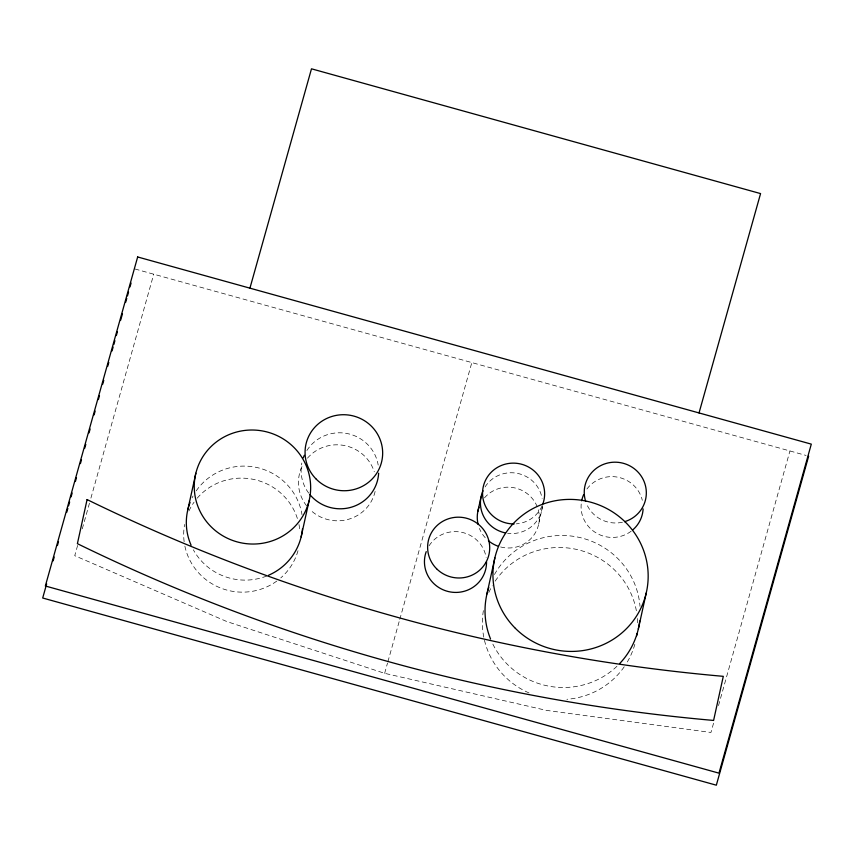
<?xml version="1.0" encoding="UTF-8"?>
<svg xmlns="http://www.w3.org/2000/svg" width="854" height="854" viewBox="0 0 854 854"><rect width="100%" height="100%" fill="white"/><g stroke="black" fill="none" stroke-linecap="round" stroke-linejoin="round"><path stroke-width="0.64" stroke-dasharray="4.27 3.2" d="M538.746 523.79L542.717 505.749M77.618 545.45L74.746 555.687L226.95 621.605L384.642 673.326L546.453 710.379L710.955 732.465L713.827 722.228M82.283 528.818L89.467 503.23M90.908 498.117L153.731 274.198M384.642 673.326L387.524 663.046M387.887 661.765L399.416 620.677M399.779 619.396L471.835 362.576M718.502 705.596L789.939 450.965M135.017 268.999L806.08 455.449M429.071 545.802A31.075 30.37 12.4 0 1 461.534 532.255A31.075 30.37 12.4 0 1 486.129 557.438M616.94 666.301A77.693 75.931 12.4 0 1 492.139 642.635M494.466 574.518A77.693 75.931 12.4 0 1 578.873 537.315A77.693 75.931 12.4 0 1 640.009 606.393M542.279 507.223A31.075 30.37 12.4 0 1 507.607 533.28M485.061 486.929A31.075 30.37 12.4 0 1 517.524 473.383A31.075 30.37 12.4 0 1 542.119 498.565M542.055 505.931A31.075 30.37 12.4 0 1 516.36 523.844M266.651 576.044A58.264 56.951 12.4 0 1 193.356 549.805M192.097 497.861A58.264 56.951 12.4 0 1 193.025 496.057M196.228 490.847A58.264 56.951 12.4 0 1 257.065 467.554A58.264 56.951 12.4 0 1 302.006 514.695M631.17 531.209A31.075 30.37 12.4 0 1 596.765 533.302A31.075 30.37 12.4 0 1 581.318 502.942M586.933 489A31.075 30.37 12.4 0 1 618.168 477.258A31.075 30.37 12.4 0 1 642.325 500.305M622.438 522.242A31.075 30.37 12.4 0 1 586.41 503.454M484.474 497.861A31.075 30.37 12.4 0 1 524.612 491.861A31.075 30.37 12.4 0 1 536.771 529.982A31.075 30.37 12.4 0 1 500.092 546.827M485.211 537.689A31.075 30.37 12.4 0 1 479.414 528.445M308.689 493.1A38.846 37.971 12.4 0 1 301.825 463.028M306.874 450.517A38.846 37.971 12.4 0 1 347.45 433.586A38.846 37.971 12.4 0 1 378.194 465.056M634.832 644.322A77.693 75.931 12.4 0 1 626.601 663.152M624.221 666.793A77.693 75.931 12.4 0 1 566.917 699.298M529.032 692.936A77.693 75.931 12.4 0 1 483.663 609.051M488.819 592.527A77.693 75.931 12.4 0 1 492.267 585.759M495.139 581.147A77.693 75.931 12.4 0 1 576.194 549.336A77.693 75.931 12.4 0 1 636.593 612.062M637.372 618.531A77.693 75.931 12.4 0 1 637.586 622.876M375.119 491.466A38.846 37.971 12.4 0 1 348.411 519.317A38.846 37.971 12.4 0 1 310.312 509.923M306.607 505.846A38.846 37.971 12.4 0 1 302.86 464.886M307.461 458.171A38.846 37.971 12.4 0 1 344.813 445.607A38.846 37.971 12.4 0 1 374.276 471.803M298.014 550.734A58.264 56.951 12.4 0 1 280.785 577.902M276.771 581.094A58.264 56.951 12.4 0 1 184.795 545.738M184.133 541.714A58.264 56.951 12.4 0 1 184.603 524.484M188.926 510.97A58.264 56.951 12.4 0 1 194.061 502.184M197.21 498.17A58.264 56.951 12.4 0 1 253.222 479.329A58.264 56.951 12.4 0 1 297.427 518.613M298.964 524.537A58.264 56.951 12.4 0 1 299.861 530.59"/><path stroke-width="1.28" d="M187.923 509.304L195.854 473.233M301.131 536.91L309.063 500.828A58.264 56.951 12.4 0 0 235.885 432.22A58.264 56.951 12.4 0 0 212.422 528.039A58.264 56.951 12.4 0 0 309.063 500.828M477.856 511.375L481.026 496.943M486.94 593.978L494.872 557.897M638.322 629.014L646.254 592.932M46.65 583.933L42.7 598.014L716.335 785.189L808.653 456.164M53.119 560.886L54.197 557.054M57.431 545.525L58.51 541.682M66.772 512.24L67.85 508.397M68.566 505.835L69.644 502.003M71.074 496.879L72.152 493.036M75.387 481.517L76.465 477.674M80.415 463.594L81.493 459.751M84.727 448.233L85.806 444.39M89.04 432.861L90.118 429.028M94.068 414.937L95.146 411.105M98.381 399.576L99.459 395.744M102.693 384.215L103.772 380.372M107.721 366.291L108.8 362.448M112.034 350.93L113.112 347.087M113.828 344.525L114.906 340.693M116.347 335.569L117.414 331.726M120.649 320.207L122.453 313.802M125.677 302.284L126.755 298.441M127.481 295.879L128.559 292.036M129.989 286.923L131.068 283.08M249.934 288.161L311.486 68.811L760.572 193.591L699.031 412.941M486.524 561.761A31.075 30.37 12.4 0 1 450.528 591.993A31.075 30.37 12.4 0 1 426.21 551.641M639.721 620.975A77.693 75.931 12.4 0 1 619.694 663.547M490.559 639.016A77.693 75.931 12.4 0 1 488.787 587.435M505.419 532.917A31.075 30.37 12.4 0 1 483.001 490.751M514.151 523.94A31.075 30.37 12.4 0 1 482.702 490.175A31.075 30.37 12.4 0 1 520.364 463.925A31.075 30.37 12.4 0 1 542.866 503.913M302.487 528.904A58.264 56.951 12.4 0 1 268.551 575.265M191.093 545.215A58.264 56.951 12.4 0 1 190.047 502.526M643.115 508.931A31.075 30.37 12.4 0 1 632.867 529.832M581.67 500.807A31.075 30.37 12.4 0 1 583.656 494.626M585.663 501.405A31.075 30.37 12.4 0 1 606.009 463.487A31.075 30.37 12.4 0 1 644.909 483.77A31.075 30.37 12.4 0 1 624.573 521.687M497.978 546.165A31.075 30.37 12.4 0 1 488.392 540.731M478.091 524.292A31.075 30.37 12.4 0 1 479.019 507.201M378.642 473.18A38.846 37.971 12.4 0 1 351.933 507.03A38.846 37.971 12.4 0 1 309.831 494.541M303.298 457.808A38.846 37.971 12.4 0 1 304.312 455.299M636.999 633.7A77.693 75.931 12.4 0 1 636.689 635.846M87.087 499.569L77.394 543.667A1769.616 1729.649 12.4 0 0 713.602 720.434L723.295 676.336A1769.616 1729.649 12.4 0 1 87.087 499.569M137.665 256.969L45.347 585.993L718.983 773.158L811.3 444.133L137.665 256.969M436.586 568.753A31.075 30.37 12.4 0 0 488.605 555.911A31.075 30.37 12.4 0 0 450.795 518.1A31.075 30.37 12.4 0 0 436.586 568.753M515.368 628.341A77.693 75.931 12.4 0 0 645.41 596.209A77.693 75.931 12.4 0 0 550.905 501.693A77.693 75.931 12.4 0 0 515.368 628.341M316.268 479.19A38.846 37.971 12.4 0 0 381.29 463.124A38.846 37.971 12.4 0 0 334.031 415.866A38.846 37.971 12.4 0 0 316.268 479.19"/></g></svg>
